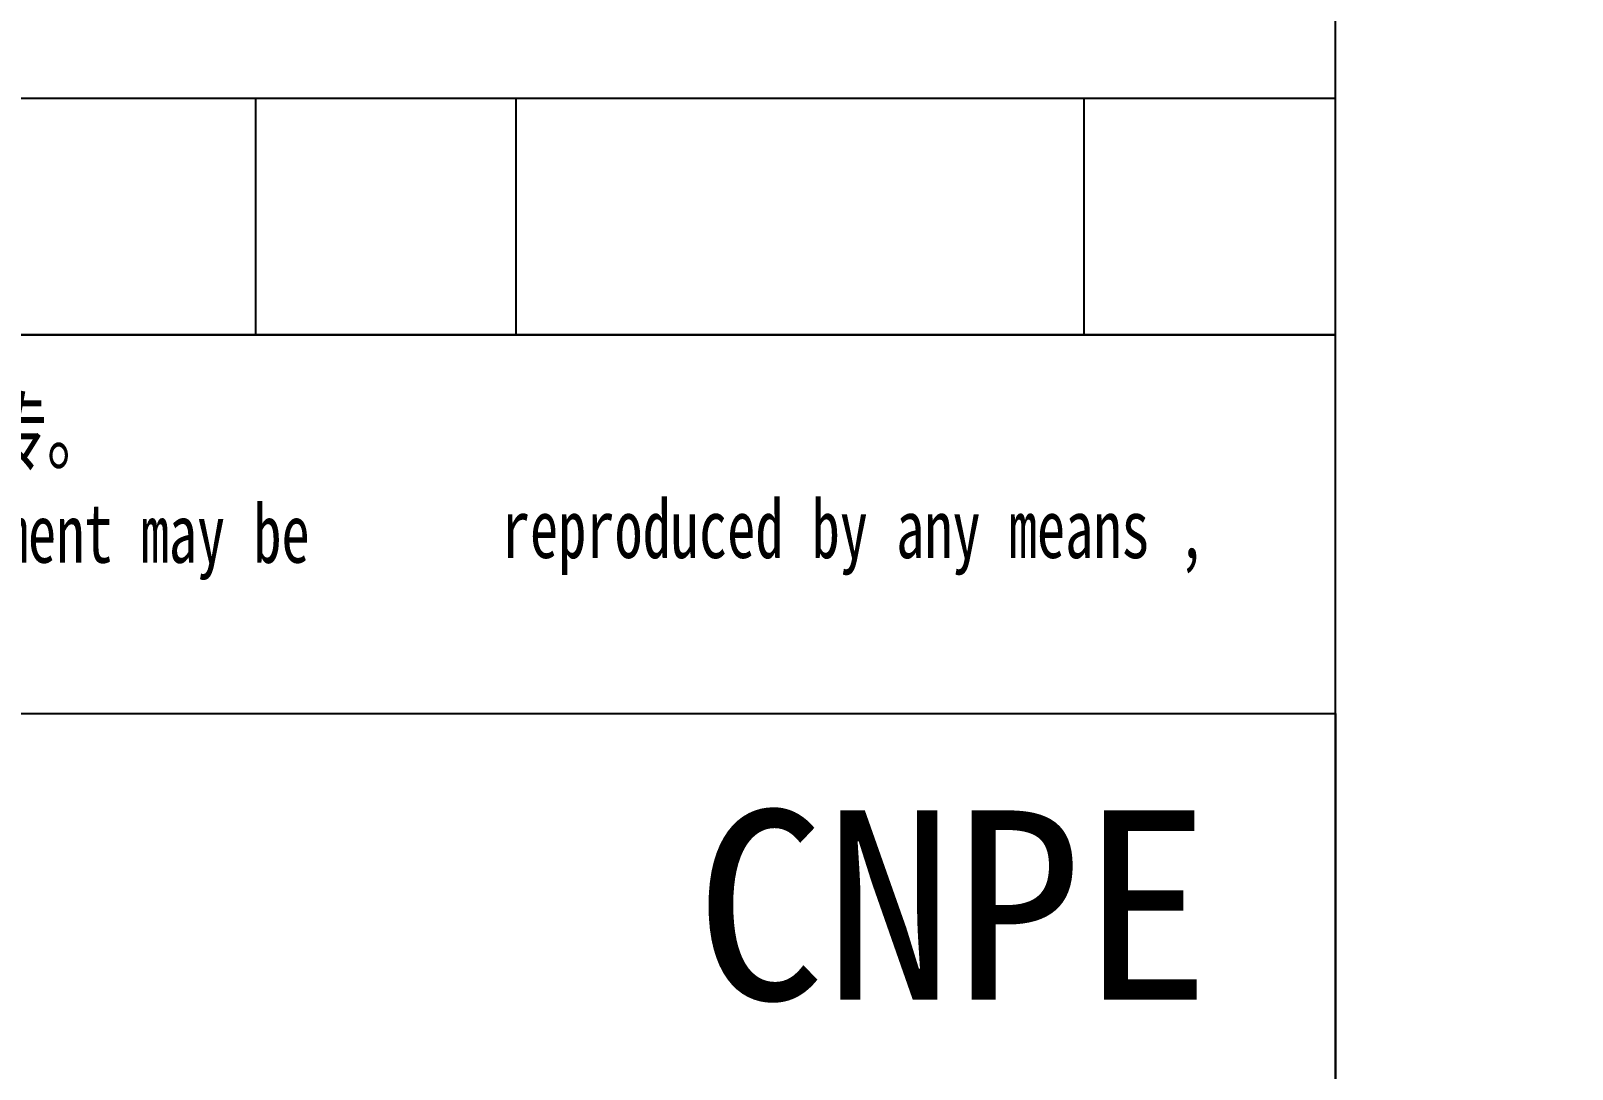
# Model space of a CAD drawing. Header units: inches. Extents: x 15 to 856, y 8 to 602.
# Drawn here: x 790.8 to 855.9, y 60.6 to 104.5 of the extents above; entities that cross this region are included whole.
import ezdxf

# ---------------------------------------------------------------- set-up
doc = ezdxf.new("R2010")
doc.units = ezdxf.units.IN
doc.layers.add('1', color=7, linetype='Continuous')
doc.layers.add('PUB_TEXT', color=7, linetype='Continuous')
doc.styles.add('宋体', font='SimSun.ttf', dxfattribs={"width": 0.7})

msp = doc.modelspace()

# ---------------------------------------------------------------- linework, layer by layer
at = {"layer": '1'}
for p, q in [((800.302, 91.681), (800.302, 101.681)), ((811.302, 91.681), (811.302, 101.681)), ((835.302, 91.681), (835.302, 101.681)), ((845.932, 91.681), (665.932, 91.681))]:
    msp.add_line(p, q, dxfattribs=at)
at = {"layer": '1', "color": 7}
for points in [[(845.932, 91.681), (845.932, 149.681), (665.932, 149.681), (665.932, 91.681)], [(665.932, 101.681), (845.932, 101.681)], [(665.932, 17.681), (845.932, 17.681), (845.932, 91.681)], [(665.932, 91.681), (845.932, 91.681)], [(665.932, 91.681), (845.932, 91.681)]]:
    msp.add_lwpolyline(points, dxfattribs=at)
msp.add_lwpolyline([(665.932, 75.681), (845.932, 75.681), (845.932, 17.681), (665.932, 17.681)], close=True, dxfattribs=at)

# ---------------------------------------------------------------- texts
at = {"layer": '1', "color": 7, "ltscale": 0.8, "style": '宋体', "width": 0.7}
for s, height, p in [('本文件产权属中国核电工程有限公司（CNPE）所有，未经书面许可，不得以任何方式复制、传播、发表和外传。', 2.7, (667.733, 86.241)), ('This document is the property of China Nuclear Power Engineering CO.,LTD (CNPE) , no part of this document may be', 2.5, (668.048, 82.046)), ('reproduced by any means , ', 2.5, (810.693, 82.246))]:
    msp.add_text(s, height=height, dxfattribs=at).set_placement(p)
at = {"layer": 'PUB_TEXT', "color": 7, "style": '宋体'}
msp.add_text('CNPE', height=8, dxfattribs=at).set_placement((818.886, 63.584))

doc.saveas('drawing.dxf')
